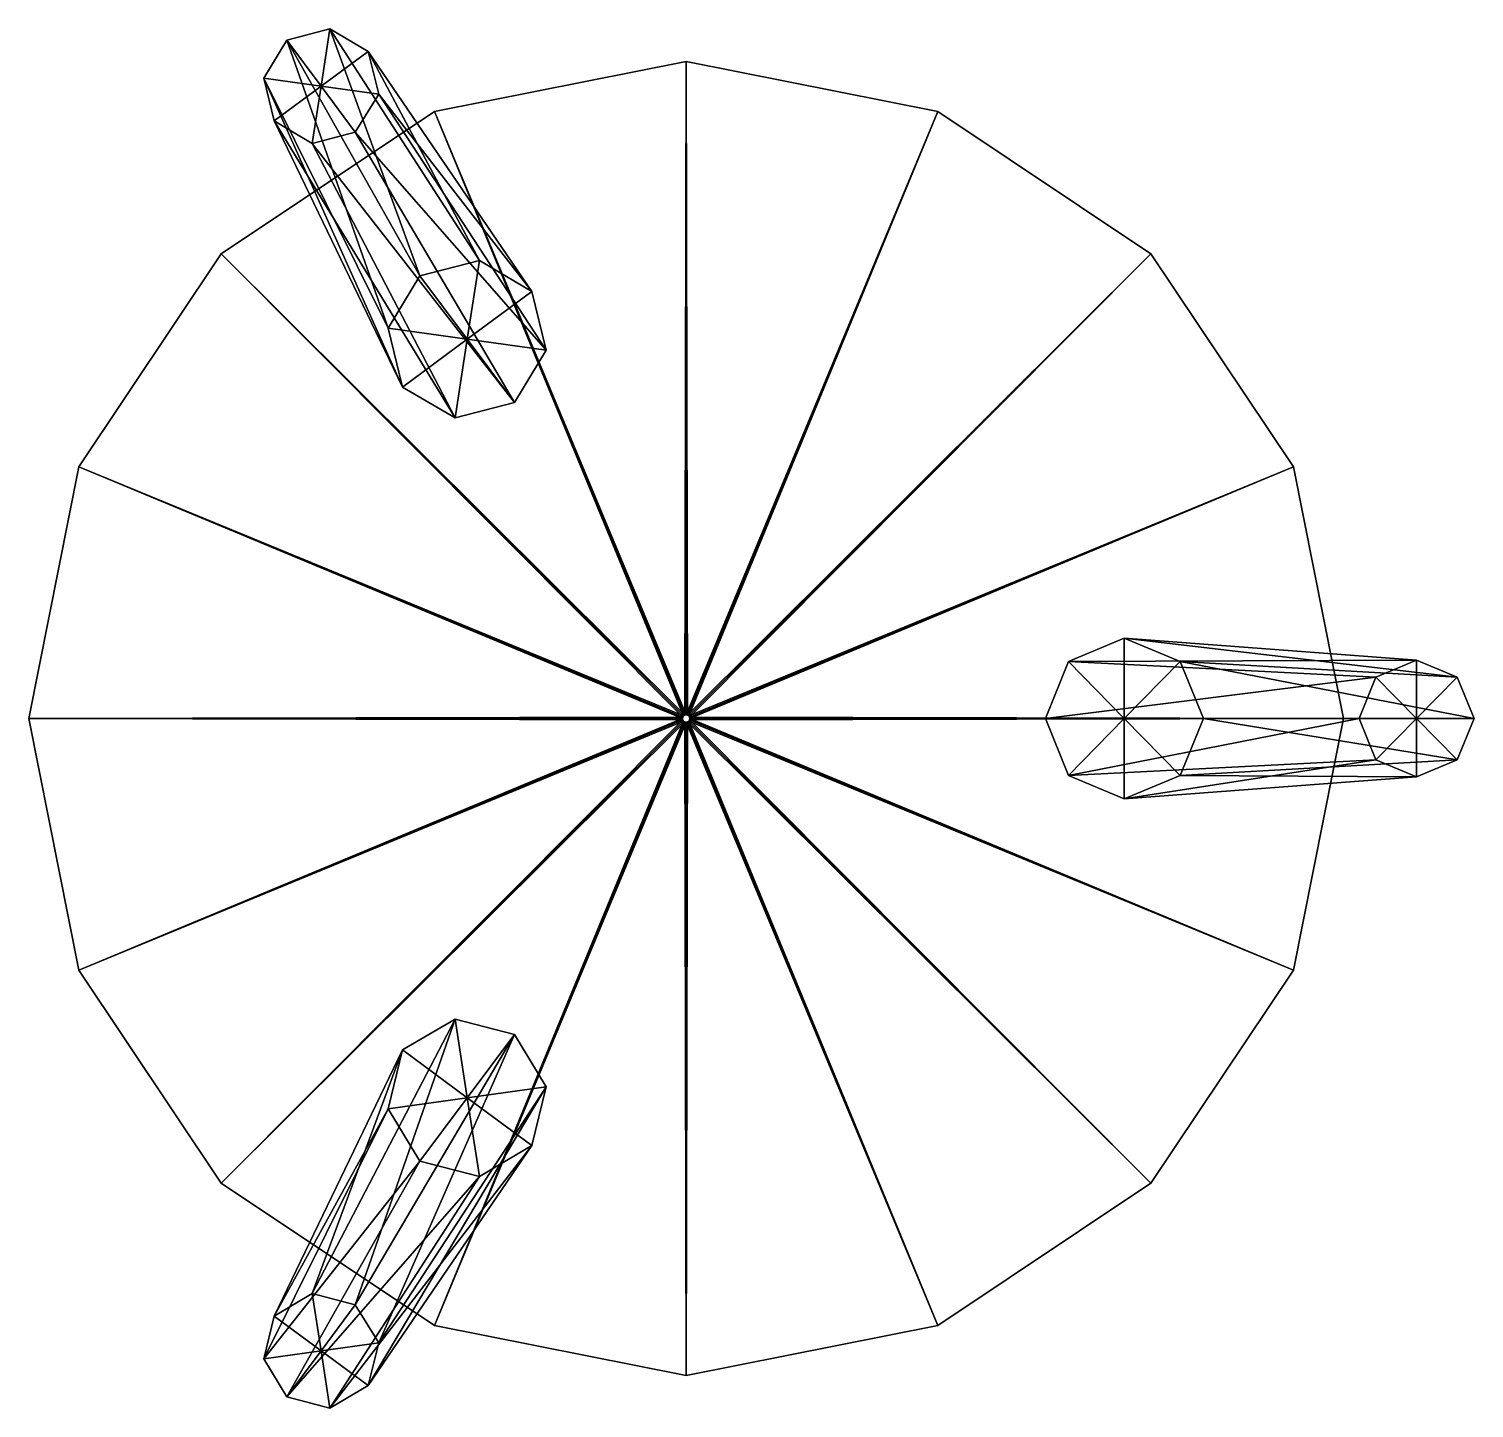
# Model space of a CAD drawing. Header units: metres. Extents: x -0.198 to 0.198, y -0.189 to 0.189.
import ezdxf

# ---------------------------------------------------------------- set-up
doc = ezdxf.new("R2010")
doc.units = ezdxf.units.M
doc.layers.add('XARCH', color=2, linetype='Continuous')

msp = doc.modelspace()

# ---------------------------------------------------------------- linework, layer by layer
at = {"layer": 'XARCH'}
for points in [[(-0.0908, 0.1213, 0.4566), (-0.1155, 0.1889, 0.005), (-0.1273, 0.1858, 0.0056)], [(-0.1179, 0.1732, 0.0028), (-0.1273, 0.1858, 0.0056), (-0.1155, 0.1889, 0.005)], [(-0.1179, 0.1732, 0.0028), (-0.1155, 0.1889, 0.005), (-0.105, 0.1827, 0.0031)], [(-0.0908, 0.1213, 0.4566), (-0.0745, 0.1255, 0.4558), (-0.1155, 0.1889, 0.005)], [(-0.0745, 0.1255, 0.4558), (-0.105, 0.1827, 0.0031), (-0.1155, 0.1889, 0.005)], [(-0.0995, 0.1069, 0.4552), (-0.1273, 0.1858, 0.0056), (-0.1336, 0.1754, 0.0045)], [(-0.1179, 0.1732, 0.0028), (-0.1336, 0.1754, 0.0045), (-0.1273, 0.1858, 0.0056)], [(-0.0995, 0.1069, 0.4552), (-0.0908, 0.1213, 0.4566), (-0.1273, 0.1858, 0.0056)], [(-0.1179, 0.1732, 0.0028), (-0.105, 0.1827, 0.0031), (-0.1021, 0.171, 0.0011)], [(-0.0745, 0.1255, 0.4558), (-0.0602, 0.117, 0.4532), (-0.105, 0.1827, 0.0031)], [(-0.0602, 0.117, 0.4532), (-0.1021, 0.171, 0.0011), (-0.105, 0.1827, 0.0031)], [(-0.0179, 0.001, 0.4528), (-0.0868, 0.1663, 0.4528), (-0.0179, 0.18, 0.4528)], [(-0.0179, 0.18, 0.4528), (-0.0868, 0.1663, 0.4528), (-0.0868, 0.1663, 0.5028)], [(-0.0179, 0.18, 0.4528), (-0.0868, 0.1663, 0.5028), (-0.0179, 0.18, 0.5028)], [(-0.0179, 0.18, 0.5028), (-0.0868, 0.1663, 0.5028), (-0.0183, 0.0009, 0.5028)], [(-0.0179, 0.18, 0.4528), (-0.0868, 0.1663, 0.4528), (-0.0183, 0.0009, 0.4528)], [(-0.0179, 0.18, 0.5028), (-0.0183, 0.0009, 0.5028), (-0.0179, 0.001, 0.5028)], [(-0.0179, 0.18, 0.4528), (-0.0183, 0.0009, 0.4528), (-0.0179, 0.001, 0.4528)], [(-0.0175, 0.0009, 0.4528), (-0.0179, 0.001, 0.4528), (-0.0179, 0.18, 0.4528)], [(-0.0175, 0.0009, 0.4528), (-0.0179, 0.18, 0.4528), (0.051, 0.1663, 0.4528)], [(0.051, 0.1663, 0.4528), (-0.0179, 0.18, 0.4528), (-0.0179, 0.18, 0.5028)], [(0.051, 0.1663, 0.4528), (-0.0179, 0.18, 0.5028), (0.051, 0.1663, 0.5028)], [(0.051, 0.1663, 0.5028), (-0.0179, 0.18, 0.5028), (-0.0179, 0.001, 0.5028)], [(0.051, 0.1663, 0.4528), (-0.0179, 0.18, 0.4528), (-0.0179, 0.001, 0.4528)], [(-0.0956, 0.0908, 0.4524), (-0.0995, 0.1069, 0.4552), (-0.1336, 0.1754, 0.0045)], [(-0.0956, 0.0908, 0.4524), (-0.1336, 0.1754, 0.0045), (-0.1307, 0.1637, 0.0025)], [(-0.1179, 0.1732, 0.0028), (-0.1307, 0.1637, 0.0025), (-0.1336, 0.1754, 0.0045)], [(-0.1179, 0.1732, 0.0028), (-0.1203, 0.1575, 0.0006), (-0.1307, 0.1637, 0.0025)], [(-0.1179, 0.1732, 0.0028), (-0.1085, 0.1606), (-0.1203, 0.1575, 0.0006)], [(-0.1179, 0.1732, 0.0028), (-0.1021, 0.171, 0.0011), (-0.1085, 0.1606)], [(-0.0562, 0.1009, 0.4504), (-0.1085, 0.1606), (-0.1021, 0.171, 0.0011)], [(-0.0602, 0.117, 0.4532), (-0.0562, 0.1009, 0.4504), (-0.1021, 0.171, 0.0011)], [(-0.0183, 0.0009, 0.4528), (-0.1452, 0.1273, 0.4528), (-0.0868, 0.1663, 0.4528)], [(-0.0868, 0.1663, 0.4528), (-0.1452, 0.1273, 0.4528), (-0.1452, 0.1273, 0.5028)], [(-0.0868, 0.1663, 0.4528), (-0.1452, 0.1273, 0.5028), (-0.0868, 0.1663, 0.5028)], [(-0.0868, 0.1663, 0.5028), (-0.1452, 0.1273, 0.5028), (-0.0186, 0.0007, 0.5028)], [(-0.0868, 0.1663, 0.4528), (-0.1452, 0.1273, 0.4528), (-0.0186, 0.0007, 0.4528)], [(-0.0179, 0.001, 0.4528), (-0.0183, 0.0009, 0.4528), (-0.0868, 0.1663, 0.4528)], [(-0.0868, 0.1663, 0.5028), (-0.0186, 0.0007, 0.5028), (-0.0183, 0.0009, 0.5028)], [(-0.0868, 0.1663, 0.4528), (-0.0186, 0.0007, 0.4528), (-0.0183, 0.0009, 0.4528)], [(0.051, 0.1663, 0.5028), (-0.0179, 0.001, 0.5028), (-0.0175, 0.0009, 0.5028)], [(0.051, 0.1663, 0.4528), (-0.0179, 0.001, 0.4528), (-0.0175, 0.0009, 0.4528)], [(-0.0172, 0.0007, 0.4528), (-0.0175, 0.0009, 0.4528), (0.051, 0.1663, 0.4528)], [(0.1094, 0.1273, 0.5028), (0.051, 0.1663, 0.5028), (-0.0175, 0.0009, 0.5028)], [(0.1094, 0.1273, 0.4528), (0.051, 0.1663, 0.4528), (-0.0175, 0.0009, 0.4528)], [(-0.0172, 0.0007, 0.4528), (0.051, 0.1663, 0.4528), (0.1094, 0.1273, 0.4528)], [(0.1094, 0.1273, 0.4528), (0.051, 0.1663, 0.4528), (0.051, 0.1663, 0.5028)], [(0.1094, 0.1273, 0.4528), (0.051, 0.1663, 0.5028), (0.1094, 0.1273, 0.5028)], [(-0.0812, 0.0824, 0.4498), (-0.0956, 0.0908, 0.4524), (-0.1307, 0.1637, 0.0025)], [(-0.0812, 0.0824, 0.4498), (-0.1307, 0.1637, 0.0025), (-0.1203, 0.1575, 0.0006)], [(-0.0649, 0.0866, 0.449), (-0.1203, 0.1575, 0.0006), (-0.1085, 0.1606)], [(-0.0562, 0.1009, 0.4504), (-0.0649, 0.0866, 0.449), (-0.1085, 0.1606)], [(-0.0649, 0.0866, 0.449), (-0.0812, 0.0824, 0.4498), (-0.1203, 0.1575, 0.0006)], [(-0.0186, 0.0007, 0.4528), (-0.1842, 0.0689, 0.4528), (-0.1452, 0.1273, 0.4528)], [(-0.1452, 0.1273, 0.4528), (-0.1842, 0.0689, 0.4528), (-0.1842, 0.0689, 0.5028)], [(-0.1452, 0.1273, 0.4528), (-0.1842, 0.0689, 0.5028), (-0.1452, 0.1273, 0.5028)], [(-0.1452, 0.1273, 0.5028), (-0.1842, 0.0689, 0.5028), (-0.0188, 0.0004, 0.5028)], [(-0.1452, 0.1273, 0.4528), (-0.1842, 0.0689, 0.4528), (-0.0188, 0.0004, 0.4528)], [(-0.0183, 0.0009, 0.4528), (-0.0186, 0.0007, 0.4528), (-0.1452, 0.1273, 0.4528)], [(-0.1452, 0.1273, 0.5028), (-0.0188, 0.0004, 0.5028), (-0.0186, 0.0007, 0.5028)], [(-0.1452, 0.1273, 0.4528), (-0.0188, 0.0004, 0.4528), (-0.0186, 0.0007, 0.4528)], [(0.1094, 0.1273, 0.5028), (-0.0175, 0.0009, 0.5028), (-0.0172, 0.0007, 0.5028)], [(0.1094, 0.1273, 0.4528), (-0.0175, 0.0009, 0.4528), (-0.0172, 0.0007, 0.4528)], [(-0.017, 0.0004, 0.4528), (-0.0172, 0.0007, 0.4528), (0.1094, 0.1273, 0.4528)], [(0.1484, 0.0689, 0.5028), (0.1094, 0.1273, 0.5028), (-0.0172, 0.0007, 0.5028)], [(0.1484, 0.0689, 0.4528), (0.1094, 0.1273, 0.4528), (-0.0172, 0.0007, 0.4528)], [(-0.017, 0.0004, 0.4528), (0.1094, 0.1273, 0.4528), (0.1484, 0.0689, 0.4528)], [(0.1484, 0.0689, 0.4528), (0.1094, 0.1273, 0.4528), (0.1094, 0.1273, 0.5028)], [(0.1484, 0.0689, 0.4528), (0.1094, 0.1273, 0.5028), (0.1484, 0.0689, 0.5028)], [(-0.0779, 0.1039, 0.4528), (-0.0745, 0.1255, 0.4558), (-0.0908, 0.1213, 0.4566)], [(-0.0779, 0.1039, 0.4528), (-0.0602, 0.117, 0.4532), (-0.0745, 0.1255, 0.4558)], [(-0.0779, 0.1039, 0.4528), (-0.0908, 0.1213, 0.4566), (-0.0995, 0.1069, 0.4552)], [(-0.0779, 0.1039, 0.4528), (-0.0562, 0.1009, 0.4504), (-0.0602, 0.117, 0.4532)], [(-0.0779, 0.1039, 0.4528), (-0.0995, 0.1069, 0.4552), (-0.0956, 0.0908, 0.4524)], [(-0.0779, 0.1039, 0.4528), (-0.0956, 0.0908, 0.4524), (-0.0812, 0.0824, 0.4498)], [(-0.0779, 0.1039, 0.4528), (-0.0812, 0.0824, 0.4498), (-0.0649, 0.0866, 0.449)], [(-0.0779, 0.1039, 0.4528), (-0.0649, 0.0866, 0.449), (-0.0562, 0.1009, 0.4504)], [(-0.0188, 0.0004, 0.4528), (-0.1979, 0, 0.4528), (-0.1842, 0.0689, 0.4528)], [(-0.1842, 0.0689, 0.4528), (-0.1979, 0, 0.4528), (-0.1979, 0, 0.5028)], [(-0.1842, 0.0689, 0.4528), (-0.1979, 0, 0.5028), (-0.1842, 0.0689, 0.5028)], [(-0.1842, 0.0689, 0.5028), (-0.1979, 0, 0.5028), (-0.0189, 0, 0.5028)], [(-0.1842, 0.0689, 0.4528), (-0.1979, 0, 0.4528), (-0.0189, 0, 0.4528)], [(-0.0186, 0.0007, 0.4528), (-0.0188, 0.0004, 0.4528), (-0.1842, 0.0689, 0.4528)], [(-0.1842, 0.0689, 0.5028), (-0.0189, 0, 0.5028), (-0.0188, 0.0004, 0.5028)], [(-0.1842, 0.0689, 0.4528), (-0.0189, 0, 0.4528), (-0.0188, 0.0004, 0.4528)], [(0.1484, 0.0689, 0.5028), (-0.0172, 0.0007, 0.5028), (-0.017, 0.0004, 0.5028)], [(0.1484, 0.0689, 0.4528), (-0.0172, 0.0007, 0.4528), (-0.017, 0.0004, 0.4528)], [(-0.0169, 0, 0.4528), (-0.017, 0.0004, 0.4528), (0.1484, 0.0689, 0.4528)], [(0.1621, 0, 0.5028), (0.1484, 0.0689, 0.5028), (-0.017, 0.0004, 0.5028)], [(0.1621, 0, 0.4528), (0.1484, 0.0689, 0.4528), (-0.017, 0.0004, 0.4528)], [(-0.0169, 0, 0.4528), (0.1484, 0.0689, 0.4528), (0.1621, 0, 0.4528)], [(0.1621, 0, 0.4528), (0.1484, 0.0689, 0.4528), (0.1484, 0.0689, 0.5028)], [(0.1621, 0, 0.4528), (0.1484, 0.0689, 0.5028), (0.1621, 0, 0.5028)], [(0.0868, 0.0156, 0.4501), (0.1021, 0.022, 0.4528), (0.1821, 0.016, 0.0028)], [(0.1021, 0, 0.4528), (0.1021, 0.022, 0.4528), (0.0868, 0.0156, 0.4501)], [(0.1021, 0.022, 0.4528), (0.1174, 0.0156, 0.4555), (0.1933, 0.0113, 0.0048)], [(0.1021, 0.022, 0.4528), (0.1933, 0.0113, 0.0048), (0.1821, 0.016, 0.0028)], [(0.1021, 0, 0.4528), (0.1174, 0.0156, 0.4555), (0.1021, 0.022, 0.4528)], [(0.0868, 0.0156, 0.4501), (0.1821, 0.016, 0.0028), (0.171, 0.0113, 0.0008)], [(0.1821, 0, 0.0028), (0.171, 0.0113, 0.0008), (0.1821, 0.016, 0.0028)], [(0.1821, 0, 0.0028), (0.1821, 0.016, 0.0028), (0.1933, 0.0113, 0.0048)], [(0.0805, 0, 0.4489), (0.0868, 0.0156, 0.4501), (0.171, 0.0113, 0.0008)], [(0.1021, 0, 0.4528), (0.0868, 0.0156, 0.4501), (0.0805, 0, 0.4489)], [(0.1021, 0, 0.4528), (0.1238, 0, 0.4567), (0.1174, 0.0156, 0.4555)], [(0.1174, 0.0156, 0.4555), (0.1238, 0, 0.4567), (0.1979, 0, 0.0056)], [(0.1174, 0.0156, 0.4555), (0.1979, 0, 0.0056), (0.1933, 0.0113, 0.0048)], [(0.0805, 0, 0.4489), (0.171, 0.0113, 0.0008), (0.1664, 0)], [(0.1821, 0, 0.0028), (0.1664, 0), (0.171, 0.0113, 0.0008)], [(0.1821, 0, 0.0028), (0.1933, 0.0113, 0.0048), (0.1979, 0, 0.0056)], [(-0.0188, 0.0004, 0.4528), (-0.0189, 0, 0.4528), (-0.1979, 0, 0.4528)], [(-0.0189, 0, 0.4528), (-0.1842, -0.0689, 0.4528), (-0.1979, 0, 0.4528)], [(-0.1979, 0, 0.4528), (-0.1842, -0.0689, 0.4528), (-0.1842, -0.0689, 0.5028)], [(-0.1979, 0, 0.4528), (-0.1842, -0.0689, 0.5028), (-0.1979, 0, 0.5028)], [(-0.1979, 0, 0.5028), (-0.1842, -0.0689, 0.5028), (-0.0188, -0.0004, 0.5028)], [(-0.1979, 0, 0.5028), (-0.0188, -0.0004, 0.5028), (-0.0189, 0, 0.5028)], [(-0.1979, 0, 0.4528), (-0.1842, -0.0689, 0.4528), (-0.0188, -0.0004, 0.4528)], [(-0.1979, 0, 0.4528), (-0.0188, -0.0004, 0.4528), (-0.0189, 0, 0.4528)], [(-0.0189, 0, 0.4528), (-0.0188, -0.0004, 0.4528), (-0.1842, -0.0689, 0.4528)], [(0.1621, 0, 0.5028), (-0.017, 0.0004, 0.5028), (-0.0169, 0, 0.5028)], [(0.1621, 0, 0.4528), (-0.017, 0.0004, 0.4528), (-0.0169, 0, 0.4528)], [(-0.017, -0.0004, 0.4528), (-0.0169, 0, 0.4528), (0.1621, 0, 0.4528)], [(-0.017, -0.0004, 0.4528), (0.1621, 0, 0.4528), (0.1484, -0.0689, 0.4528)], [(0.1484, -0.0689, 0.5028), (-0.0169, 0, 0.5028), (-0.017, -0.0004, 0.5028)], [(0.1484, -0.0689, 0.4528), (-0.0169, 0, 0.4528), (-0.017, -0.0004, 0.4528)], [(0.1484, -0.0689, 0.5028), (0.1621, 0, 0.5028), (-0.0169, 0, 0.5028)], [(0.1484, -0.0689, 0.4528), (0.1621, 0, 0.4528), (-0.0169, 0, 0.4528)], [(0.0868, -0.0156, 0.4501), (0.0805, 0, 0.4489), (0.1664, 0)], [(0.1021, 0, 0.4528), (0.0805, 0, 0.4489), (0.0868, -0.0156, 0.4501)], [(0.0868, -0.0156, 0.4501), (0.1664, 0), (0.171, -0.0113, 0.0008)], [(0.1021, 0, 0.4528), (0.0868, -0.0156, 0.4501), (0.1021, -0.022, 0.4528)], [(0.1021, 0, 0.4528), (0.1174, -0.0156, 0.4555), (0.1238, 0, 0.4567)], [(0.1021, 0, 0.4528), (0.1021, -0.022, 0.4528), (0.1174, -0.0156, 0.4555)], [(0.1238, 0, 0.4567), (0.1174, -0.0156, 0.4555), (0.1933, -0.0113, 0.0048)], [(0.1238, 0, 0.4567), (0.1933, -0.0113, 0.0048), (0.1979, 0, 0.0056)], [(0.1484, -0.0689, 0.4528), (0.1621, 0, 0.4528), (0.1621, 0, 0.5028)], [(0.1484, -0.0689, 0.4528), (0.1621, 0, 0.5028), (0.1484, -0.0689, 0.5028)], [(0.1821, 0, 0.0028), (0.171, -0.0113, 0.0008), (0.1664, 0)], [(0.1821, 0, 0.0028), (0.1821, -0.016, 0.0028), (0.171, -0.0113, 0.0008)], [(0.1821, 0, 0.0028), (0.1979, 0, 0.0056), (0.1933, -0.0113, 0.0048)], [(0.1821, 0, 0.0028), (0.1933, -0.0113, 0.0048), (0.1821, -0.016, 0.0028)], [(-0.0188, -0.0004, 0.4528), (-0.1452, -0.1273, 0.4528), (-0.1842, -0.0689, 0.4528)], [(-0.1842, -0.0689, 0.5028), (-0.0186, -0.0007, 0.5028), (-0.0188, -0.0004, 0.5028)], [(-0.1842, -0.0689, 0.4528), (-0.0186, -0.0007, 0.4528), (-0.0188, -0.0004, 0.4528)], [(-0.1842, -0.0689, 0.5028), (-0.1452, -0.1273, 0.5028), (-0.0186, -0.0007, 0.5028)], [(-0.1842, -0.0689, 0.4528), (-0.1452, -0.1273, 0.4528), (-0.0186, -0.0007, 0.4528)], [(-0.0188, -0.0004, 0.4528), (-0.0186, -0.0007, 0.4528), (-0.1452, -0.1273, 0.4528)], [(-0.0186, -0.0007, 0.4528), (-0.0868, -0.1663, 0.4528), (-0.1452, -0.1273, 0.4528)], [(-0.1452, -0.1273, 0.5028), (-0.0183, -0.0009, 0.5028), (-0.0186, -0.0007, 0.5028)], [(-0.1452, -0.1273, 0.4528), (-0.0183, -0.0009, 0.4528), (-0.0186, -0.0007, 0.4528)], [(-0.1452, -0.1273, 0.5028), (-0.0868, -0.1663, 0.5028), (-0.0183, -0.0009, 0.5028)], [(-0.1452, -0.1273, 0.4528), (-0.0868, -0.1663, 0.4528), (-0.0183, -0.0009, 0.4528)], [(-0.0186, -0.0007, 0.4528), (-0.0183, -0.0009, 0.4528), (-0.0868, -0.1663, 0.4528)], [(-0.0183, -0.0009, 0.4528), (-0.0179, -0.18, 0.4528), (-0.0868, -0.1663, 0.4528)], [(-0.0868, -0.1663, 0.5028), (-0.0179, -0.001, 0.5028), (-0.0183, -0.0009, 0.5028)], [(-0.0868, -0.1663, 0.4528), (-0.0179, -0.001, 0.4528), (-0.0183, -0.0009, 0.4528)], [(-0.0868, -0.1663, 0.5028), (-0.0179, -0.18, 0.5028), (-0.0179, -0.001, 0.5028)], [(-0.0868, -0.1663, 0.4528), (-0.0179, -0.18, 0.4528), (-0.0179, -0.001, 0.4528)], [(-0.0183, -0.0009, 0.4528), (-0.0179, -0.001, 0.4528), (-0.0179, -0.18, 0.4528)], [(-0.0179, -0.001, 0.4528), (-0.0175, -0.0009, 0.4528), (0.051, -0.1663, 0.4528)], [(-0.0179, -0.18, 0.5028), (0.051, -0.1663, 0.5028), (-0.0175, -0.0009, 0.5028)], [(-0.0179, -0.18, 0.5028), (-0.0175, -0.0009, 0.5028), (-0.0179, -0.001, 0.5028)], [(-0.0179, -0.18, 0.4528), (0.051, -0.1663, 0.4528), (-0.0175, -0.0009, 0.4528)], [(-0.0179, -0.18, 0.4528), (-0.0175, -0.0009, 0.4528), (-0.0179, -0.001, 0.4528)], [(-0.0179, -0.001, 0.4528), (0.051, -0.1663, 0.4528), (-0.0179, -0.18, 0.4528)], [(-0.0175, -0.0009, 0.4528), (-0.0172, -0.0007, 0.4528), (0.1094, -0.1273, 0.4528)], [(0.051, -0.1663, 0.5028), (-0.0172, -0.0007, 0.5028), (-0.0175, -0.0009, 0.5028)], [(0.051, -0.1663, 0.4528), (-0.0172, -0.0007, 0.4528), (-0.0175, -0.0009, 0.4528)], [(-0.0175, -0.0009, 0.4528), (0.1094, -0.1273, 0.4528), (0.051, -0.1663, 0.4528)], [(-0.0172, -0.0007, 0.4528), (-0.017, -0.0004, 0.4528), (0.1484, -0.0689, 0.4528)], [(0.1094, -0.1273, 0.5028), (-0.017, -0.0004, 0.5028), (-0.0172, -0.0007, 0.5028)], [(0.1094, -0.1273, 0.4528), (-0.017, -0.0004, 0.4528), (-0.0172, -0.0007, 0.4528)], [(-0.0172, -0.0007, 0.4528), (0.1484, -0.0689, 0.4528), (0.1094, -0.1273, 0.4528)], [(0.051, -0.1663, 0.5028), (0.1094, -0.1273, 0.5028), (-0.0172, -0.0007, 0.5028)], [(0.051, -0.1663, 0.4528), (0.1094, -0.1273, 0.4528), (-0.0172, -0.0007, 0.4528)], [(0.1094, -0.1273, 0.5028), (0.1484, -0.0689, 0.5028), (-0.017, -0.0004, 0.5028)], [(0.1094, -0.1273, 0.4528), (0.1484, -0.0689, 0.4528), (-0.017, -0.0004, 0.4528)], [(0.1021, -0.022, 0.4528), (0.0868, -0.0156, 0.4501), (0.171, -0.0113, 0.0008)], [(0.1021, -0.022, 0.4528), (0.171, -0.0113, 0.0008), (0.1821, -0.016, 0.0028)], [(0.1174, -0.0156, 0.4555), (0.1821, -0.016, 0.0028), (0.1933, -0.0113, 0.0048)], [(0.1174, -0.0156, 0.4555), (0.1021, -0.022, 0.4528), (0.1821, -0.016, 0.0028)], [(-0.1842, -0.0689, 0.4528), (-0.1452, -0.1273, 0.4528), (-0.1452, -0.1273, 0.5028)], [(-0.1842, -0.0689, 0.4528), (-0.1452, -0.1273, 0.5028), (-0.1842, -0.0689, 0.5028)], [(0.1094, -0.1273, 0.4528), (0.1484, -0.0689, 0.4528), (0.1484, -0.0689, 0.5028)], [(0.1094, -0.1273, 0.4528), (0.1484, -0.0689, 0.5028), (0.1094, -0.1273, 0.5028)], [(-0.0956, -0.0908, 0.4524), (-0.0812, -0.0824, 0.4498), (-0.1203, -0.1575, 0.0006)], [(-0.0812, -0.0824, 0.4498), (-0.1085, -0.1606), (-0.1203, -0.1575, 0.0006)], [(-0.0812, -0.0824, 0.4498), (-0.0649, -0.0866, 0.449), (-0.1085, -0.1606)], [(-0.0779, -0.1039, 0.4528), (-0.0812, -0.0824, 0.4498), (-0.0956, -0.0908, 0.4524)], [(-0.0779, -0.1039, 0.4528), (-0.0649, -0.0866, 0.449), (-0.0812, -0.0824, 0.4498)], [(-0.0649, -0.0866, 0.449), (-0.1021, -0.171, 0.0011), (-0.1085, -0.1606)], [(-0.0649, -0.0866, 0.449), (-0.0562, -0.1009, 0.4504), (-0.1021, -0.171, 0.0011)], [(-0.0779, -0.1039, 0.4528), (-0.0562, -0.1009, 0.4504), (-0.0649, -0.0866, 0.449)], [(-0.0995, -0.1069, 0.4552), (-0.0956, -0.0908, 0.4524), (-0.1307, -0.1637, 0.0025)], [(-0.0956, -0.0908, 0.4524), (-0.1203, -0.1575, 0.0006), (-0.1307, -0.1637, 0.0025)], [(-0.0779, -0.1039, 0.4528), (-0.0956, -0.0908, 0.4524), (-0.0995, -0.1069, 0.4552)], [(-0.0562, -0.1009, 0.4504), (-0.0602, -0.117, 0.4532), (-0.105, -0.1827, 0.0031)], [(-0.0562, -0.1009, 0.4504), (-0.105, -0.1827, 0.0031), (-0.1021, -0.171, 0.0011)], [(-0.0779, -0.1039, 0.4528), (-0.0602, -0.117, 0.4532), (-0.0562, -0.1009, 0.4504)], [(-0.0779, -0.1039, 0.4528), (-0.0995, -0.1069, 0.4552), (-0.0908, -0.1213, 0.4566)], [(-0.0779, -0.1039, 0.4528), (-0.0908, -0.1213, 0.4566), (-0.0745, -0.1255, 0.4558)], [(-0.0779, -0.1039, 0.4528), (-0.0745, -0.1255, 0.4558), (-0.0602, -0.117, 0.4532)], [(-0.0995, -0.1069, 0.4552), (-0.1307, -0.1637, 0.0025), (-0.1336, -0.1754, 0.0045)], [(-0.0908, -0.1213, 0.4566), (-0.0995, -0.1069, 0.4552), (-0.1336, -0.1754, 0.0045)], [(-0.0602, -0.117, 0.4532), (-0.0745, -0.1255, 0.4558), (-0.1155, -0.1889, 0.005)], [(-0.0602, -0.117, 0.4532), (-0.1155, -0.1889, 0.005), (-0.105, -0.1827, 0.0031)], [(-0.0908, -0.1213, 0.4566), (-0.1336, -0.1754, 0.0045), (-0.1273, -0.1858, 0.0056)], [(-0.0745, -0.1255, 0.4558), (-0.0908, -0.1213, 0.4566), (-0.1273, -0.1858, 0.0056)], [(-0.0745, -0.1255, 0.4558), (-0.1273, -0.1858, 0.0056), (-0.1155, -0.1889, 0.005)], [(-0.1452, -0.1273, 0.4528), (-0.0868, -0.1663, 0.4528), (-0.0868, -0.1663, 0.5028)], [(-0.1452, -0.1273, 0.4528), (-0.0868, -0.1663, 0.5028), (-0.1452, -0.1273, 0.5028)], [(0.051, -0.1663, 0.4528), (0.1094, -0.1273, 0.4528), (0.1094, -0.1273, 0.5028)], [(0.051, -0.1663, 0.4528), (0.1094, -0.1273, 0.5028), (0.051, -0.1663, 0.5028)], [(-0.1179, -0.1732, 0.0028), (-0.1307, -0.1637, 0.0025), (-0.1203, -0.1575, 0.0006)], [(-0.1179, -0.1732, 0.0028), (-0.1203, -0.1575, 0.0006), (-0.1085, -0.1606)], [(-0.1179, -0.1732, 0.0028), (-0.1085, -0.1606), (-0.1021, -0.171, 0.0011)], [(-0.1179, -0.1732, 0.0028), (-0.1336, -0.1754, 0.0045), (-0.1307, -0.1637, 0.0025)], [(-0.0868, -0.1663, 0.4528), (-0.0179, -0.18, 0.4528), (-0.0179, -0.18, 0.5028)], [(-0.0868, -0.1663, 0.4528), (-0.0179, -0.18, 0.5028), (-0.0868, -0.1663, 0.5028)], [(-0.0179, -0.18, 0.4528), (0.051, -0.1663, 0.4528), (0.051, -0.1663, 0.5028)], [(-0.0179, -0.18, 0.4528), (0.051, -0.1663, 0.5028), (-0.0179, -0.18, 0.5028)], [(-0.1179, -0.1732, 0.0028), (-0.1273, -0.1858, 0.0056), (-0.1336, -0.1754, 0.0045)], [(-0.1179, -0.1732, 0.0028), (-0.1155, -0.1889, 0.005), (-0.1273, -0.1858, 0.0056)], [(-0.1179, -0.1732, 0.0028), (-0.1021, -0.171, 0.0011), (-0.105, -0.1827, 0.0031)], [(-0.1179, -0.1732, 0.0028), (-0.105, -0.1827, 0.0031), (-0.1155, -0.1889, 0.005)]]:
    msp.add_3dface(points, dxfattribs=at)

doc.saveas('drawing.dxf')
